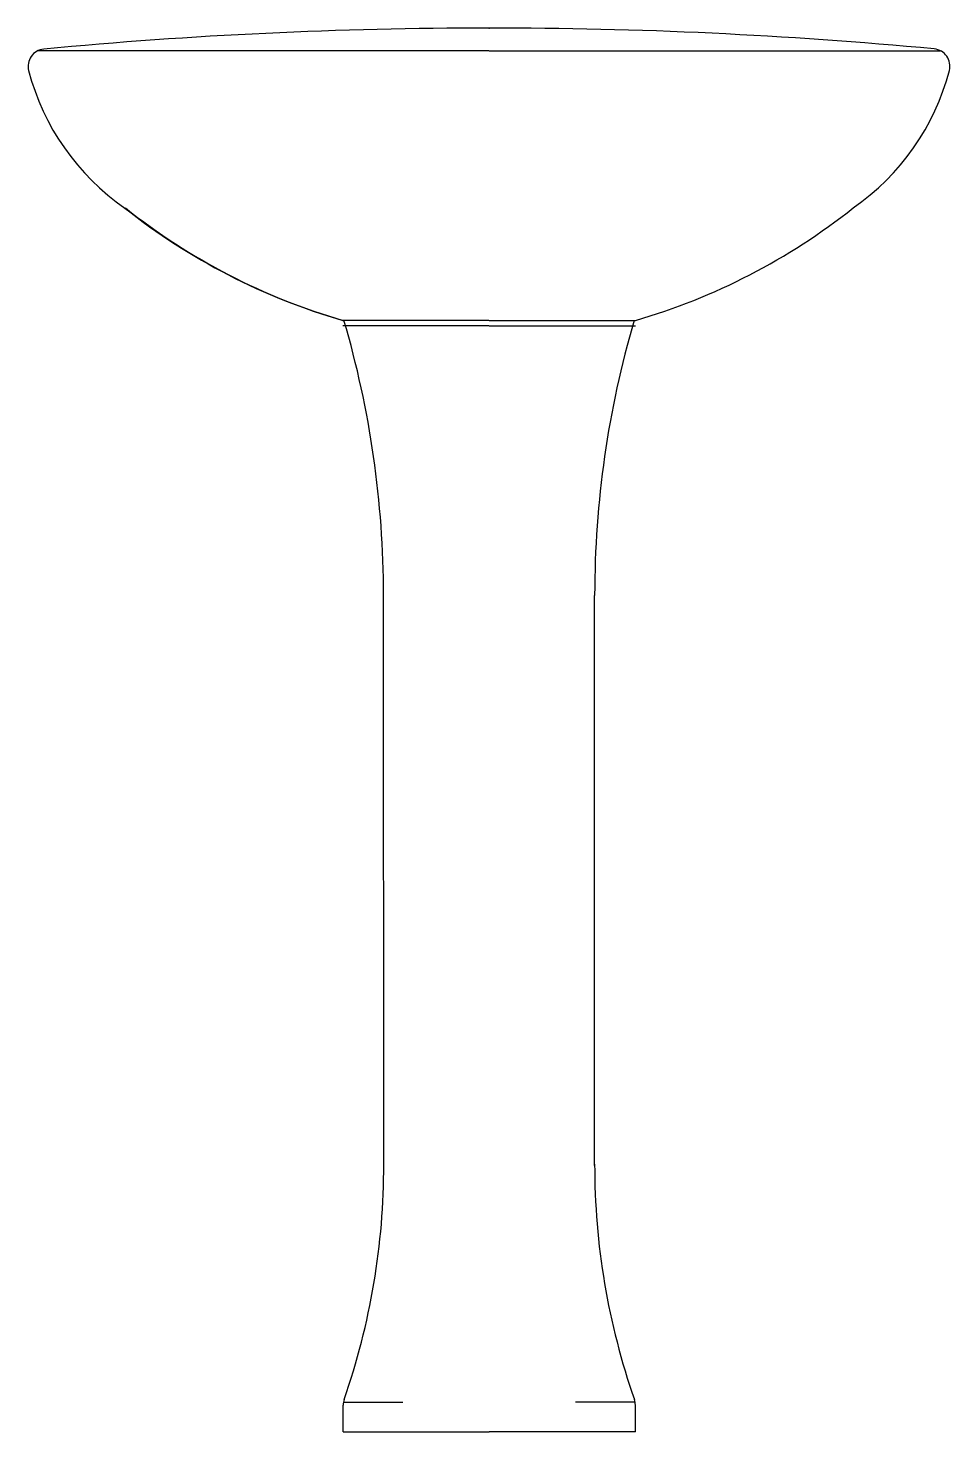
# Model space of a CAD drawing. Header units: millimetres. Extents: x -2935.027 to -2934.493, y 2973.204 to 2974.018.
import ezdxf

# ---------------------------------------------------------------- set-up
doc = ezdxf.new("R2010")
doc.units = ezdxf.units.MM
doc.header["$LTSCALE"] = 10
doc.layers.add('banheiro_louças', color=2, linetype='Continuous')

msp = doc.modelspace()

# ---------------------------------------------------------------- linework, layer by layer
at = {"layer": 'banheiro_louças'}
for p, q in [((-2934.76026, 2974.01765), (-2934.76018, 2974.01765)), ((-2934.7601, 2974.01765), (-2934.76018, 2974.01765)), ((-2934.7601, 2974.01765), (-2934.76002, 2974.01765)), ((-2934.75994, 2974.01765), (-2934.76002, 2974.01765)), ((-2934.75994, 2974.01765), (-2934.75986, 2974.01765)), ((-2934.75979, 2974.01765), (-2934.75986, 2974.01765)), ((-2934.75979, 2974.01765), (-2934.75971, 2974.01765)), ((-2934.75963, 2974.01765), (-2934.75971, 2974.01765)), ((-2934.7601, 2974.00448), (-2935.02161, 2974.00438)), ((-2934.75979, 2974.00448), (-2934.49827, 2974.00448)), ((-2934.76003, 2973.84833), (-2934.84467, 2973.8483)), ((-2934.76003, 2973.84519), (-2934.84467, 2973.84516)), ((-2934.75979, 2973.84833), (-2934.67515, 2973.84833)), ((-2934.75979, 2973.84519), (-2934.67515, 2973.84519)), ((-2934.82091, 2973.35885), (-2934.82104, 2973.68901)), ((-2934.69872, 2973.35887), (-2934.69872, 2973.68904)), ((-2934.84442, 2973.20445), (-2934.84443, 2973.21996)), ((-2934.84428, 2973.22166), (-2934.8098, 2973.22167)), ((-2934.6753, 2973.22169), (-2934.70977, 2973.22169)), ((-2934.67515, 2973.20448), (-2934.67515, 2973.21999)), ((-2934.84442, 2973.20445), (-2934.75979, 2973.20448)), ((-2934.67515, 2973.20448), (-2934.75979, 2973.20448))]:
    msp.add_line(p, q, dxfattribs=at)
for centre, radius, start, end in [((-2934.75907, 2971.26385), 2.75381, 90.02138, 95.39421), ((-2934.75975, 2971.26385), 2.75381, 84.62799, 90.00082), ((-2935.01701, 2973.99552), 0.00998, 95.39421, 194.65132), ((-2934.50286, 2973.99562), 0.00998, 345.37088, 84.62799), ((-2934.8916, 2974.02831), 0.1396, 194.65132, 235.39551), ((-2934.62829, 2974.02836), 0.1396, 304.62669, 345.37088), ((-2934.743, 2974.20029), 0.36638, 231.53921, 253.88988), ((-2934.74262, 2974.20029), 0.36638, 231.51701, 253.86769), ((-2934.77695, 2974.20029), 0.36638, 286.13231, 308.48299), ((-2935.38734, 2973.6888), 0.56631, 0.0222, 16.3592), ((-2934.13241, 2973.68904), 0.56631, 163.663, 180), ((-2935.23185, 2973.35869), 0.41094, 340.75661, 0.12833), ((-2934.28778, 2973.35887), 0.41094, 179.89387, 199.26559), ((-2934.83445, 2973.21996), 0.00998, 160.75661, 180.0222), ((-2934.68513, 2973.21999), 0.00998, 0, 19.26559)]:
    msp.add_arc(centre, radius, start, end, dxfattribs=at)

doc.saveas('drawing.dxf')
